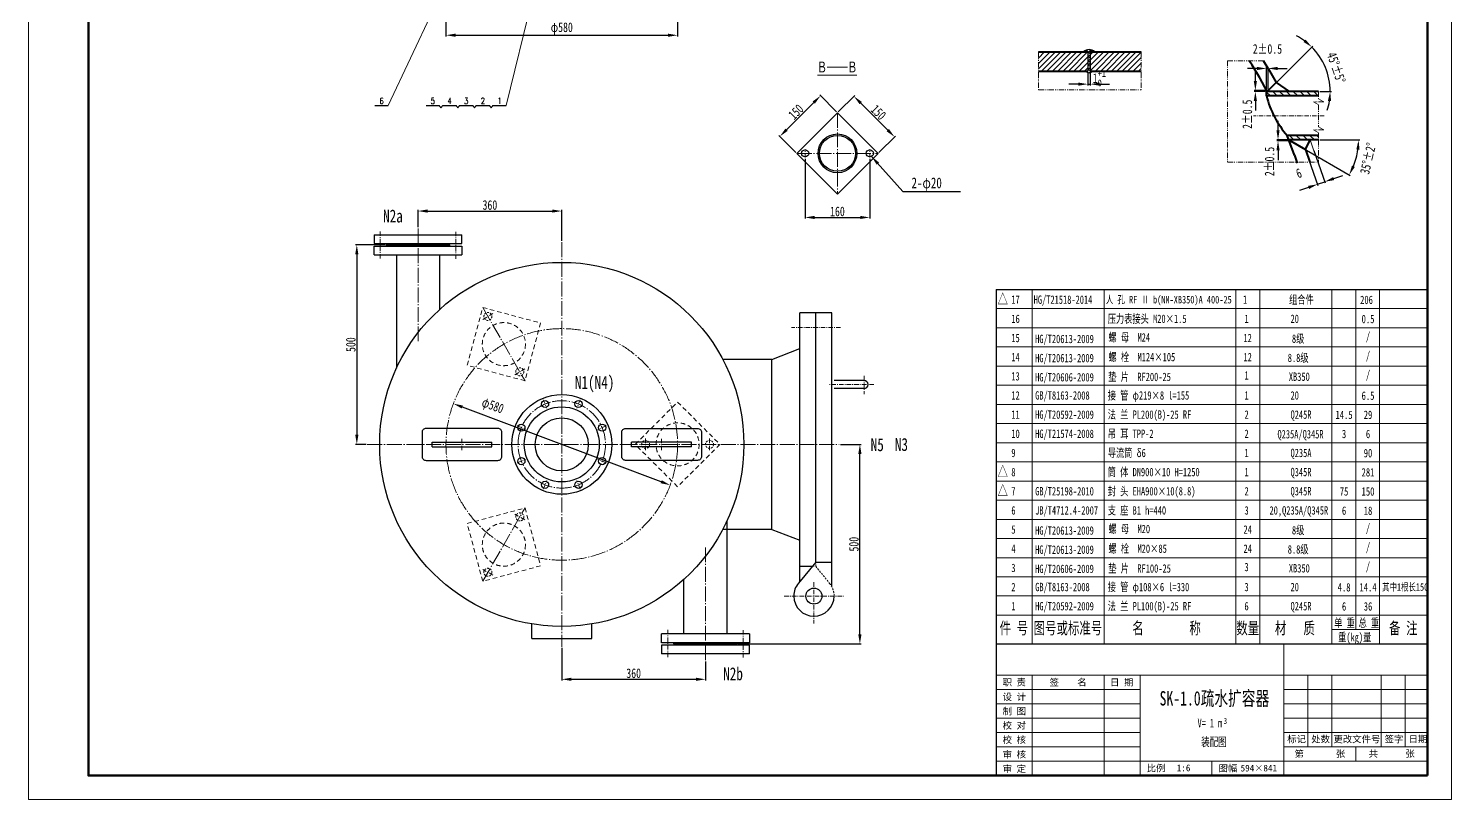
# Model space of a CAD drawing. Header units: millimetres. Extents: x -6371 to 29949, y -11614 to 1396.
# Drawn here: x 26374 to 29938, y -11614 to -9683 of the extents above; entities that cross this region are included whole.
import ezdxf
from ezdxf.enums import TextEntityAlignment as Align

# ---------------------------------------------------------------- set-up
doc = ezdxf.new("R2010")
doc.units = ezdxf.units.MM
doc.header["$LTSCALE"] = 15
doc.header["$PDMODE"] = 1
for name, pattern in [('JXX-S', [1.7, 0.9, -0.2, 0.1, -0.2, 0.1, -0.2]), ('XX-L', [1.25, 0.75, -0.5]), ('XX-S', [0.5, 0.3, -0.2]), ('ZXX-L', [3.28, 2.5, -0.3, 0.18, -0.3]), ('ZXX-S', [1.27, 0.75, -0.2, 0.12, -0.2])]:
    doc.linetypes.add(name, pattern=pattern)
doc.layers.get('Defpoints').update_dxf_attribs({"linetype": 'CONTINUOUS'})
for name, color, linetype, lineweight in [('A 粗实线', 1, 'CONTINUOUS', 25), ('B 细实线', 7, 'CONTINUOUS', 15), ('C 文 字', 2, 'CONTINUOUS', 20), ('D 短中心线', 3, 'ZXX-S', 18), ('E 长中心线', 3, 'ZXX-L', 15), ('F 短虚线', 6, 'XX-S', 20), ('G 长虚线', 6, 'XX-L', 15), ('H 短双点线', 3, 'JXX-S', 18), ('J 标注尺寸', 2, 'CONTINUOUS', 15)]:
    doc.layers.add(name, color=color, linetype=linetype, lineweight=lineweight)
doc.styles.add('HZTXT', font='SIMFANG.TTF', dxfattribs={"width": 0.75})
doc.styles.add('ROMANC', font='romanc', dxfattribs={"width": 0.7, "height": 6})
doc.styles.add('标题中文', font='SIMFANG.TTF', dxfattribs={"width": 0.7})
doc.dimstyles.new('通用标注4.0', dxfattribs={"dimtxt": 24, "dimasz": 24, "dimexe": 3, "dimexo": 3, "dimgap": 3, "dimtad": 1, "dimdec": 0, "dimzin": 0, "dimdsep": 46, "dimtxsty": 'HZTXT', "dimcen": 3, "dimadec": 0, "dimazin": 0, "dimtfac": 0.375, "dimtdec": 0, "dimtmove": 2, "dimatfit": 3, "dimfxl": 0, "dimtzin": 0, "dimarcsym": 0})

# ---------------------------------------------------------------- blocks, each defined once
blk = doc.blocks.new('*D76')
at = {"layer": 'Defpoints', "color": 0}
for p in [(28399.6, -9893.7), (28542.6, -9954.3), (28501.4, -9995.5)]:
    blk.add_point(p, dxfattribs=at)
at = {"layer": 'J 标注尺寸', "color": 0, "lineweight": -2}
for p, q in [((28401.7, -9891.6), (28442.9, -9850.4)), ((28457.8, -9869.5), (28525.7, -9937.3)), ((28503.5, -9993.4), (28544.8, -9952.2))]:
    blk.add_line(p, q, dxfattribs=at)
at = {"layer": 'J 标注尺寸', "color": 0}
for points in [[(28460.6, -9866.6), (28455, -9872.3), (28440.8, -9852.5)], [(28528.5, -9934.5), (28522.8, -9940.2), (28542.6, -9954.3)]]:
    blk.add_solid(points, dxfattribs=at)
at = {"layer": 'J 标注尺寸', "color": 0, "insert": (28502.3, -9892.8), "char_height": 24, "attachment_point": 5, "rotation": 315, "style": 'HZTXT'}
blk.add_mtext('150', dxfattribs=at)
blk = doc.blocks.new('*D77')
at = {"layer": 'Defpoints', "color": 0}
for p in [(28399.6, -9893.7), (28255.4, -9953.1), (28297.8, -9995.5)]:
    blk.add_point(p, dxfattribs=at)
at = {"layer": 'J 标注尺寸', "color": 0, "lineweight": -2}
for p, q in [((28340.2, -9868.3), (28272.3, -9936.2)), ((28397.5, -9891.6), (28355.1, -9849.2)), ((28295.6, -9993.4), (28253.2, -9951))]:
    blk.add_line(p, q, dxfattribs=at)
at = {"layer": 'J 标注尺寸', "color": 0}
for points in [[(28337.4, -9865.5), (28343, -9871.1), (28357.2, -9851.3)], [(28269.5, -9933.3), (28275.2, -9939), (28255.4, -9953.1)]]:
    blk.add_solid(points, dxfattribs=at)
at = {"layer": 'J 标注尺寸', "color": 0, "insert": (28295.7, -9891.6), "char_height": 24, "attachment_point": 5, "rotation": 45, "style": 'HZTXT'}
blk.add_mtext('150', dxfattribs=at)
blk = doc.blocks.new('*D80')
at = {"layer": 'Defpoints', "color": 0}
for p in [(27709.2, -11231.5), (28069.2, -11265.6), (28069.2, -11313.2)]:
    blk.add_point(p, dxfattribs=at)
at = {"layer": 'J 标注尺寸', "color": 0, "lineweight": -2}
for p, q in [((27709.2, -11234.5), (27709.2, -11316.2)), ((28069.2, -11268.6), (28069.2, -11316.2)), ((27733.2, -11313.2), (28045.2, -11313.2))]:
    blk.add_line(p, q, dxfattribs=at)
at = {"layer": 'J 标注尺寸', "color": 0}
for points in [[(27733.2, -11309.2), (27733.2, -11317.2), (27709.2, -11313.2)], [(28045.2, -11309.2), (28045.2, -11317.2), (28069.2, -11313.2)]]:
    blk.add_solid(points, dxfattribs=at)
at = {"layer": 'J 标注尺寸', "color": 0, "insert": (27889.2, -11298.2), "char_height": 24, "attachment_point": 5, "style": 'HZTXT'}
blk.add_mtext('360', dxfattribs=at)
blk = doc.blocks.new('*D81')
at = {"layer": 'Defpoints', "color": 0}
for p in [(27270.2, -10224.7), (27195.9, -10724.7), (27221.9, -10724.7)]:
    blk.add_point(p, dxfattribs=at)
at = {"layer": 'J 标注尺寸', "color": 0, "lineweight": -2}
for p, q in [((27267.2, -10224.7), (27192.9, -10224.7)), ((27195.9, -10248.7), (27195.9, -10700.7)), ((27218.9, -10724.7), (27192.9, -10724.7))]:
    blk.add_line(p, q, dxfattribs=at)
at = {"layer": 'J 标注尺寸', "color": 0}
for points in [[(27191.9, -10248.7), (27199.9, -10248.7), (27195.9, -10224.7)], [(27191.9, -10700.7), (27199.9, -10700.7), (27195.9, -10724.7)]]:
    blk.add_solid(points, dxfattribs=at)
at = {"layer": 'J 标注尺寸', "color": 0, "insert": (27180.9, -10474.7), "char_height": 24, "attachment_point": 5, "rotation": 90, "style": 'HZTXT'}
blk.add_mtext('500', dxfattribs=at)
blk = doc.blocks.new('*D82')
at = {"layer": 'Defpoints', "color": 0}
for p in [(27437.7, -10622.6), (27980.7, -10826.7)]:
    blk.add_point(p, dxfattribs=at)
at = {"layer": 'J 标注尺寸', "color": 0, "lineweight": -2}
blk.add_line((27958.2, -10818.3), (27460.2, -10631.1), dxfattribs=at)
at = {"layer": 'J 标注尺寸', "color": 0}
for points in [[(27461.6, -10627.3), (27458.8, -10634.8), (27437.7, -10622.6)], [(27959.6, -10814.5), (27956.8, -10822), (27980.7, -10826.7)]]:
    blk.add_solid(points, dxfattribs=at)
at = {"layer": 'J 标注尺寸', "color": 0, "insert": (27535.5, -10629.9), "char_height": 24, "attachment_point": 5, "rotation": 339.4, "style": 'HZTXT'}
blk.add_mtext('φ580', dxfattribs=at)
blk = doc.blocks.new('*D84')
at = {"layer": 'Defpoints', "color": 0}
for p in [(27709.2, -10140.1), (27349.2, -10183.7), (27709.2, -10217.9)]:
    blk.add_point(p, dxfattribs=at)
at = {"layer": 'J 标注尺寸', "color": 0, "lineweight": -2}
for p, q in [((27349.2, -10180.7), (27349.2, -10137.1)), ((27373.2, -10140.1), (27685.2, -10140.1)), ((27709.2, -10214.9), (27709.2, -10137.1))]:
    blk.add_line(p, q, dxfattribs=at)
at = {"layer": 'J 标注尺寸', "color": 0}
for points in [[(27373.2, -10136.1), (27373.2, -10144.1), (27349.2, -10140.1)], [(27685.2, -10136.1), (27685.2, -10144.1), (27709.2, -10140.1)]]:
    blk.add_solid(points, dxfattribs=at)
at = {"layer": 'J 标注尺寸', "color": 0, "insert": (27529.2, -10125.1), "char_height": 24, "attachment_point": 5, "style": 'HZTXT'}
blk.add_mtext('360', dxfattribs=at)
blk = doc.blocks.new('*D85')
at = {"layer": 'Defpoints', "color": 0}
for p in [(28318.6, -10005.9), (28480.6, -10005.9), (28480.6, -10156.1)]:
    blk.add_point(p, dxfattribs=at)
at = {"layer": 'J 标注尺寸', "color": 0, "lineweight": -2}
for p, q in [((28318.6, -10008.9), (28318.6, -10159.1)), ((28480.6, -10008.9), (28480.6, -10159.1)), ((28342.6, -10156.1), (28456.6, -10156.1))]:
    blk.add_line(p, q, dxfattribs=at)
at = {"layer": 'J 标注尺寸', "color": 0}
for points in [[(28342.6, -10152.1), (28342.6, -10160.1), (28318.6, -10156.1)], [(28456.6, -10152.1), (28456.6, -10160.1), (28480.6, -10156.1)]]:
    blk.add_solid(points, dxfattribs=at)
at = {"layer": 'J 标注尺寸', "color": 0, "insert": (28399.6, -10141.1), "char_height": 24, "attachment_point": 5, "style": 'HZTXT'}
blk.add_mtext('160', dxfattribs=at)
blk = doc.blocks.new('*D69')
at = {"layer": 'Defpoints', "color": 0}
for p in [(29027, -9789.4), (29032.7, -9789.4), (29032.7, -9822.1)]:
    blk.add_point(p, dxfattribs=at)
at = {"layer": 'J 标注尺寸', "color": 0, "lineweight": -2}
for p, q in [((29027, -9792.4), (29027, -9825.1)), ((29032.7, -9792.4), (29032.7, -9825.1)), ((29003, -9822.1), (28979, -9822.1)), ((29027, -9822.1), (29032.7, -9822.1)), ((29056.7, -9822.1), (29080.7, -9822.1))]:
    blk.add_line(p, q, dxfattribs=at)
at = {"layer": 'J 标注尺寸', "color": 0}
for points in [[(29003, -9818.1), (29003, -9826.1), (29027, -9822.1)], [(29056.7, -9818.1), (29056.7, -9826.1), (29032.7, -9822.1)]]:
    blk.add_solid(points, dxfattribs=at)
at = {"layer": 'J 标注尺寸', "color": 0, "insert": (29055.5, -9807.2), "char_height": 24, "attachment_point": 5, "style": 'HZTXT'}
blk.add_mtext('\\A1;1{\\H0.7x;\\S+1^ 0;}', dxfattribs=at)
blk = doc.blocks.new('*D70')
at = {"layer": 'Defpoints', "color": 0}
for p in [(29478.1, -9782.8), (29474.2, -9840.4), (29478.1, -9838.1)]:
    blk.add_point(p, dxfattribs=at)
at = {"layer": 'J 标注尺寸', "color": 0, "lineweight": -2}
for p, q in [((29450.2, -9782.8), (29426.2, -9782.8)), ((29474.2, -9837.4), (29474.2, -9779.8)), ((29474.2, -9782.8), (29478.1, -9782.8)), ((29478.1, -9835.1), (29478.1, -9779.8)), ((29502.1, -9782.8), (29526.1, -9782.8))]:
    blk.add_line(p, q, dxfattribs=at)
at = {"layer": 'J 标注尺寸', "color": 0}
for points in [[(29450.2, -9778.8), (29450.2, -9786.8), (29474.2, -9782.8)], [(29502.1, -9778.8), (29502.1, -9786.8), (29478.1, -9782.8)]]:
    blk.add_solid(points, dxfattribs=at)
at = {"layer": 'J 标注尺寸', "color": 0, "insert": (29476.5, -9734.2), "char_height": 24, "attachment_point": 5, "style": 'HZTXT'}
blk.add_mtext('2%%P0.5', dxfattribs=at)
blk = doc.blocks.new('*D71')
at = {"layer": 'Defpoints', "color": 0}
for p in [(29612.7, -9761.7), (29498.4, -9818.3), (29455.8, -9840.4), (29476.3, -9840.4), (29604.5, -9840.4)]:
    blk.add_point(p, dxfattribs=at)
at = {"layer": 'J 标注尺寸', "color": 0, "lineweight": -2}
for p, q in [((29500.5, -9816.2), (29589.8, -9727)), ((29607.5, -9840.4), (29636.7, -9840.4))]:
    blk.add_line(p, q, dxfattribs=at)
for start, end in [(53.7429, 62.4858), (0, 45), (342.5142, 351.2571)]:
    blk.add_arc((29476.3, -9840.4), 157.4, start, end, dxfattribs=at)
at = {"layer": 'J 标注尺寸', "color": 0}
for points in [[(29572, -9710.4), (29566.8, -9716.5), (29587.6, -9729.1)], [(29627.9, -9864.1), (29635.9, -9864.7), (29633.7, -9840.4)]]:
    blk.add_solid(points, dxfattribs=at)
at = {"layer": 'J 标注尺寸', "color": 0, "insert": (29648.9, -9781), "char_height": 24, "attachment_point": 5, "rotation": 289.005, "style": 'HZTXT'}
blk.add_mtext('45%%d%%p5%%d', dxfattribs=at)
blk = doc.blocks.new('*D72')
at = {"layer": 'Defpoints', "color": 0}
for p in [(29573.7, -9992.2), (29591.5, -9985.9), (29619.9, -10066.7)]:
    blk.add_point(p, dxfattribs=at)
at = {"layer": 'J 标注尺寸', "color": 0, "lineweight": -2}
for p, q in [((29574.7, -9995), (29603.1, -10075.8)), ((29592.5, -9988.7), (29620.9, -10069.5)), ((29579.5, -10080.9), (29556.8, -10088.9)), ((29602.1, -10072.9), (29619.9, -10066.7)), ((29642.5, -10058.7), (29665.2, -10050.8))]:
    blk.add_line(p, q, dxfattribs=at)
at = {"layer": 'J 标注尺寸', "color": 0}
for points in [[(29578.1, -10077.1), (29580.8, -10084.7), (29602.1, -10072.9)], [(29641.2, -10054.9), (29643.8, -10062.5), (29619.9, -10066.7)]]:
    blk.add_solid(points, dxfattribs=at)
at = {"layer": 'J 标注尺寸', "color": 0, "insert": (29555.1, -10045.2), "char_height": 24, "attachment_point": 5, "rotation": 19.3693, "style": 'HZTXT'}
blk.add_mtext('6', dxfattribs=at)
blk = doc.blocks.new('*D73')
at = {"layer": 'Defpoints', "color": 0}
for p in [(29503, -9964.3), (29531, -9964.3), (29531.4, -9962)]:
    blk.add_point(p, dxfattribs=at)
at = {"layer": 'J 标注尺寸', "color": 0, "lineweight": -2}
for p, q in [((29503, -9938), (29503, -9914)), ((29528.4, -9962), (29500, -9962)), ((29528, -9964.3), (29500, -9964.3)), ((29503, -9962), (29503, -9964.3)), ((29503, -9988.3), (29503, -10012.3))]:
    blk.add_line(p, q, dxfattribs=at)
at = {"layer": 'J 标注尺寸', "color": 0}
for points in [[(29499, -9938), (29507, -9938), (29503, -9962)], [(29499, -9988.3), (29507, -9988.3), (29503, -9964.3)]]:
    blk.add_solid(points, dxfattribs=at)
at = {"layer": 'J 标注尺寸', "color": 0, "insert": (29481.8, -10015.9), "char_height": 24, "attachment_point": 5, "rotation": 90, "style": 'HZTXT'}
blk.add_mtext('2%%P0.5', dxfattribs=at)
blk = doc.blocks.new('*D74')
at = {"layer": 'Defpoints', "color": 0}
for p in [(29530.1, -9962), (29534.1, -9964.3), (29604.5, -9962), (29571.5, -9985.9), (29694.2, -10021.7)]:
    blk.add_point(p, dxfattribs=at)
at = {"layer": 'J 标注尺寸', "color": 0, "lineweight": -2}
for p, q in [((29607.5, -9962), (29707.7, -9962)), ((29574.1, -9987.4), (29683.9, -10050.8))]:
    blk.add_line(p, q, dxfattribs=at)
blk.add_arc((29530.1, -9962), 174.6, 337.8822, 352.1178, dxfattribs=at)
at = {"layer": 'J 标注尺寸', "color": 0}
for points in [[(29699.1, -9985.6), (29707.1, -9986.2), (29704.7, -9962)], [(29695.5, -10029.5), (29688.3, -10026), (29681.3, -10049.3)]]:
    blk.add_solid(points, dxfattribs=at)
at = {"layer": 'J 标注尺寸', "color": 0, "insert": (29728.4, -10008.4), "char_height": 24, "attachment_point": 5, "rotation": 76.8263, "style": 'HZTXT'}
blk.add_mtext('35%%D%%P2%%D', dxfattribs=at)
blk = doc.blocks.new('*D65')
at = {"layer": 'Defpoints', "color": 0}
for p in [(29446.2, -9840.4), (29474.2, -9840.4), (29474.6, -9838.1)]:
    blk.add_point(p, dxfattribs=at)
at = {"layer": 'J 标注尺寸', "color": 0, "lineweight": -2}
for p, q in [((29446.2, -9814.1), (29446.2, -9790.1)), ((29471.6, -9838.1), (29443.2, -9838.1)), ((29471.2, -9840.4), (29443.2, -9840.4)), ((29446.2, -9838.1), (29446.2, -9840.4)), ((29446.2, -9864.4), (29446.2, -9888.4))]:
    blk.add_line(p, q, dxfattribs=at)
at = {"layer": 'J 标注尺寸', "color": 0}
for points in [[(29442.2, -9814.1), (29450.2, -9814.1), (29446.2, -9838.1)], [(29442.2, -9864.4), (29450.2, -9864.4), (29446.2, -9840.4)]]:
    blk.add_solid(points, dxfattribs=at)
at = {"layer": 'J 标注尺寸', "color": 0, "insert": (29426.2, -9897.5), "char_height": 24, "attachment_point": 5, "rotation": 90, "style": 'HZTXT'}
blk.add_mtext('2%%P0.5', dxfattribs=at)
blk = doc.blocks.new('*D179')
at = {"layer": 'Defpoints', "color": 0}
for p in [(28403.9, -10724.7), (28455.8, -10724.7), (28148.2, -11224.7)]:
    blk.add_point(p, dxfattribs=at)
at = {"layer": 'J 标注尺寸', "color": 0, "lineweight": -2}
for p, q in [((28406.9, -10724.7), (28458.8, -10724.7)), ((28455.8, -11200.7), (28455.8, -10748.7)), ((28151.2, -11224.7), (28458.8, -11224.7))]:
    blk.add_line(p, q, dxfattribs=at)
at = {"layer": 'J 标注尺寸', "color": 0}
for points in [[(28451.8, -10748.7), (28459.8, -10748.7), (28455.8, -10724.7)], [(28451.8, -11200.7), (28459.8, -11200.7), (28455.8, -11224.7)]]:
    blk.add_solid(points, dxfattribs=at)
at = {"layer": 'J 标注尺寸', "color": 0, "insert": (28440.8, -10974.7), "char_height": 24, "attachment_point": 5, "rotation": 90, "style": 'HZTXT'}
blk.add_mtext('500', dxfattribs=at)
blk = doc.blocks.new('*D180')
at = {"layer": 'Defpoints', "color": 0}
for p in [(27419.2, -9659), (27999.2, -9659), (27999.2, -9699.6)]:
    blk.add_point(p, dxfattribs=at)
at = {"layer": 'J 标注尺寸', "color": 0, "lineweight": -2}
for p, q in [((27419.2, -9662), (27419.2, -9702.6)), ((27999.2, -9662), (27999.2, -9702.6)), ((27443.2, -9699.6), (27975.2, -9699.6))]:
    blk.add_line(p, q, dxfattribs=at)
at = {"layer": 'J 标注尺寸', "color": 0}
for points in [[(27443.2, -9695.6), (27443.2, -9703.6), (27419.2, -9699.6)], [(27975.2, -9695.6), (27975.2, -9703.6), (27999.2, -9699.6)]]:
    blk.add_solid(points, dxfattribs=at)
at = {"layer": 'J 标注尺寸', "color": 0, "insert": (27709.2, -9682.8), "char_height": 24, "attachment_point": 5, "style": 'HZTXT'}
blk.add_mtext('φ580', dxfattribs=at)

msp = doc.modelspace()

# ---------------------------------------------------------------- hatches: boundary and pattern name
at = {"layer": 'B 细实线'}
h = msp.add_hatch(dxfattribs=at)
h.set_pattern_fill('ANSI31', color=256, scale=3, style=0)
h.set_pattern_definition([(45, (22977.617, -9068.291), (-6.735192, 6.735192), [])])
h.paths.add_polyline_path([(29027, -9789.4), (29027, -9741.4), (28902.8, -9741.4), (28902.8, -9789.4)])
h.paths.add_polyline_path([(29032.7, -9741.4), (29032.7, -9789.4), (29160.1, -9789.4), (29160.1, -9741.4)])
h = msp.add_hatch(dxfattribs=at)
h.set_pattern_fill('ANSI37', color=256, scale=2.4, style=0)
h.set_pattern_definition([(45, (22977.617, -9068.291), (-5.388154, 5.388154), []), (135, (22977.617, -9068.291), (-5.388154, -5.388154), [])])
h.paths.add_polyline_path([(29032.7, -9741.4), (29043.8, -9741.4, 0.413964), (29015.9, -9741.4), (29027, -9741.4), (29027, -9789.4), (29020, -9789.4, 0.40329), (29039.7, -9789.4), (29032.7, -9789.4)])

# ---------------------------------------------------------------- linework, layer by layer
at = {"layer": 'A 粗实线', "lineweight": 40}
for p, q in [((28902.8, -9741.4), (29027, -9741.4)), ((29032.7, -9741.4), (29160.1, -9741.4)), ((29438.4, -9774.6), (29431.1, -9763.6)), ((29478.6, -9783.2), (29466.6, -9763.6)), ((28902.8, -9789.4), (29027, -9789.4)), ((29032.7, -9789.4), (29160.1, -9789.4)), ((29457.5, -9806.6), (29438.4, -9774.6)), ((29478.6, -9783.2), (29498.1, -9818.2)), ((29475.9, -9840.4), (29457.5, -9806.6)), ((29478.1, -9838.1), (29498.1, -9818.2)), ((29498.1, -9818.2), (29531.1, -9840.4)), ((29604.5, -9840.4), (29474.2, -9840.4)), ((29474.2, -9851.6), (29474.2, -9840.4)), ((29604.5, -9851.6), (29474.2, -9851.6)), ((29604.5, -9950.8), (29526, -9950.8)), ((29544, -9999.7), (29526, -9950.8)), ((29604.5, -9962), (29530.1, -9962)), ((29534.1, -9964.3), (29531, -9964.3)), ((29534.1, -9964.3), (29571.5, -9985.9)), ((29571.5, -9985.9), (29583.3, -9962)), ((29544, -9999.7), (29550.9, -10020.2)), ((29571.5, -9985.9), (29582.6, -10018))]:
    msp.add_line(p, q, dxfattribs=at)
at = {"layer": 'A 粗实线'}
for p, q in [((29027, -9741.4), (29027, -9789.4)), ((29032.7, -9741.4), (29032.7, -9789.4)), ((29478.1, -9838.1), (29474.6, -9838.1)), ((27241.2, -9875.8), (27274.5, -9875.8)), ((27369.2, -9875.8), (27402.5, -9875.8)), ((27411, -9875.8), (27444.3, -9875.8)), ((27452.7, -9875.8), (27486.1, -9875.8)), ((27494.5, -9875.8), (27527.9, -9875.8)), ((27536.3, -9875.8), (27569.7, -9875.8)), ((27239.2, -10199.7), (27459.2, -10199.7)), ((27239.2, -10199.7), (27239.2, -10221.7)), ((27239.2, -10221.7), (27459.2, -10221.7)), ((27239.2, -10249.7), (27239.2, -10227.7)), ((27239.2, -10227.7), (27459.2, -10227.7)), ((27270.2, -10221.7), (27270.2, -10224.7)), ((27270.2, -10227.7), (27270.2, -10224.7)), ((27270.2, -10224.7), (27428.2, -10224.7)), ((27270.2, -10224.7), (27428.2, -10224.7)), ((27428.2, -10224.7), (27428.2, -10221.7)), ((27428.2, -10224.7), (27428.2, -10227.7)), ((27459.2, -10221.7), (27459.2, -10199.7)), ((27459.2, -10227.7), (27459.2, -10249.7)), ((27239.2, -10249.7), (27459.2, -10249.7)), ((27295.2, -10249.7), (27295.2, -10533.5)), ((27403.2, -10249.7), (27403.2, -10386.6)), ((28797.5, -10336.5), (28797.5, -11224.5)), ((28797.5, -10336.5), (29877.5, -10336.5)), ((28305.2, -11068.4), (28305.2, -10394.7)), ((28385.2, -10394.7), (28305.2, -10394.7)), ((28345.2, -11020.1), (28345.2, -10394.7)), ((28385.2, -11080.8), (28385.2, -10394.7)), ((28235.2, -10511.7), (28112.4, -10511.7)), ((28235.2, -10511.7), (28305.2, -10484.7)), ((28235.2, -10937.7), (28235.2, -10511.7)), ((28466.2, -10564.7), (28391.2, -10564.7)), ((28466.2, -10584.7), (28391.2, -10584.7)), ((27384.2, -10718.7), (27534.2, -10718.7)), ((27384.2, -10730.7), (27384.2, -10718.7)), ((27534.2, -10730.7), (27534.2, -10718.7)), ((28034.2, -10718.7), (27884.2, -10718.7)), ((27884.2, -10730.7), (27884.2, -10718.7)), ((28034.2, -10730.7), (28034.2, -10718.7)), ((27384.2, -10730.7), (27534.2, -10730.7)), ((28034.2, -10730.7), (27884.2, -10730.7)), ((28235.2, -10937.7), (28112.4, -10937.7)), ((28123.2, -11199.7), (28123.2, -10915.8)), ((28235.2, -10937.7), (28305.2, -10964.7)), ((28345.2, -11020.1), (28301.8, -11072.4)), ((28305.2, -11030.1), (28337, -11030.1)), ((28345.2, -11020.1), (28385.2, -11020.1)), ((28015.2, -11199.7), (28015.2, -11062.8)), ((27634.2, -11210.7), (27634.2, -11174.5)), ((27784.2, -11210.7), (27784.2, -11174.5)), ((27634.2, -11210.7), (27784.2, -11210.7)), ((28179.2, -11199.7), (27959.2, -11199.7)), ((27959.2, -11221.7), (27959.2, -11199.7)), ((28179.2, -11221.7), (27959.2, -11221.7)), ((27990.2, -11224.7), (27990.2, -11221.7)), ((28148.2, -11224.7), (27990.2, -11224.7)), ((28148.2, -11224.7), (27990.2, -11224.7)), ((27990.2, -11224.7), (27990.2, -11227.7)), ((28148.2, -11221.7), (28148.2, -11224.7)), ((28148.2, -11227.7), (28148.2, -11224.7)), ((28179.2, -11199.7), (28179.2, -11221.7)), ((28797.5, -11224.5), (29877.5, -11224.5)), ((28179.2, -11227.7), (27959.2, -11227.7)), ((27959.2, -11227.7), (27959.2, -11249.7)), ((28179.2, -11249.7), (27959.2, -11249.7)), ((28179.2, -11249.7), (28179.2, -11227.7))]:
    msp.add_line(p, q, dxfattribs=at)
at = {"layer": 'A 粗实线', "color": 0, "lineweight": 18}
for p, q in [((29483.8, -9851.6), (29474.2, -9842)), ((29500.9, -9851.6), (29489.7, -9840.4)), ((29518, -9851.6), (29506.8, -9840.4)), ((29535.1, -9851.6), (29523.9, -9840.4)), ((29552.2, -9851.6), (29541, -9840.4)), ((29569.3, -9851.6), (29558.1, -9840.4)), ((29586.4, -9851.6), (29575.2, -9840.4)), ((29603.5, -9851.6), (29592.3, -9840.4)), ((29542.9, -9962), (29531.7, -9950.8)), ((29560, -9962), (29548.8, -9950.8)), ((29577.1, -9962), (29565.9, -9950.8)), ((29594.2, -9962), (29583, -9950.8)), ((29604.5, -9955.2), (29600.1, -9950.8))]:
    msp.add_line(p, q, dxfattribs=at)
at = {"layer": 'A 粗实线', "color": 1}
msp.add_line((28797.5, -11224.5), (28797.5, -11554.5), dxfattribs=at)
at = {"layer": 'A 粗实线', "color": 5, "lineweight": 60}
msp.add_lwpolyline([(29877.5, -11554.5), (29877.5, -6628.5), (26523.5, -6628.5), (26523.5, -11554.5)], close=True, dxfattribs=at)
at = {"layer": 'A 粗实线'}
msp.add_lwpolyline([(28399.6, -10097.4), (28501.4, -9995.5), (28399.6, -9893.7), (28297.8, -9995.5)], close=True, dxfattribs=at)
for points in [[(27369.2, -10764.7), (27549.2, -10764.7, 0.414214), (27559.2, -10754.7), (27559.2, -10694.7, 0.414214), (27549.2, -10684.7), (27369.2, -10684.7, 0.414214), (27359.2, -10694.7), (27359.2, -10754.7, 0.414214)], [(28049.2, -10764.7), (27869.2, -10764.7, -0.414214), (27859.2, -10754.7), (27859.2, -10694.7, -0.414214), (27869.2, -10684.7), (28049.2, -10684.7, -0.414214), (28059.2, -10694.7), (28059.2, -10754.7, -0.414214)]]:
    msp.add_lwpolyline(points, format="xyb", close=True, dxfattribs=at)
for centre, radius in [((28399.6, -9995.5), 48.6), ((28399.6, -9995.5), 45), ((28318.6, -9995.5), 9), ((28480.6, -9995.5), 9), ((27709.2, -10724.7), 456), ((27709.2, -10724.7), 125), ((27667.3, -10623.5), 9), ((27751.1, -10623.5), 9), ((27709.2, -10724.7), 94), ((27608, -10682.8), 9), ((27709.2, -10724.7), 66.5), ((27810.4, -10682.8), 9), ((27608, -10766.6), 9), ((27810.4, -10766.6), 9), ((27667.3, -10825.8), 9), ((27751.1, -10825.8), 9), ((28340.7, -11104.7), 20)]:
    msp.add_circle(centre, radius, dxfattribs=at)
for centre, radius, start, end in [((29029.9, -9755.3), 19.7, 45.0244, 134.9756), ((29029.9, -9779.2), 14.2, 226.0725, 313.9275), ((28466.2, -10574.7), 10, 270, 90), ((28340.7, -11104.7), 50.5, 140.3381, 180), ((28340.7, -11104.7), 50.5, 180, 0)]:
    msp.add_arc(centre, radius, start, end, dxfattribs=at)
at = {"layer": 'A 粗实线', "lineweight": 40}
msp.add_arc((29708, -9792.6), 241.1, 194.1723, 221.0011, dxfattribs=at)
at = {"layer": 'B 细实线'}
for p, q in [((27684.8, -9406.1), (27569.7, -9875.8)), ((27386.1, -9638.8), (27274.5, -9875.8)), ((28349.7, -9799.7), (28448, -9799.7)), ((28374.2, -9779.8), (28424.8, -9779.8)), ((27402.5, -9875.8), (27406.7, -9881.7)), ((27411, -9875.8), (27406.7, -9881.7)), ((27444.3, -9875.8), (27448.5, -9881.7)), ((27452.7, -9875.8), (27448.5, -9881.7)), ((27486.1, -9875.8), (27490.3, -9881.7)), ((27494.5, -9875.8), (27490.3, -9881.7)), ((27527.9, -9875.8), (27532.1, -9881.7)), ((27536.3, -9875.8), (27532.1, -9881.7)), ((28887.5, -11224.5), (28887.5, -10336.5)), ((29067.5, -11224.5), (29067.5, -10336.5)), ((29397.5, -11224.5), (29397.5, -10336.5)), ((29457.5, -11224.5), (29457.5, -10336.5)), ((29637.5, -11224.5), (29637.5, -10336.5)), ((29697.5, -11188.5), (29697.5, -10336.5)), ((29757.5, -11224.5), (29757.5, -10336.5)), ((28797.5, -10384.5), (29877.5, -10384.5)), ((28797.5, -10432.5), (29877.5, -10432.5)), ((28797.5, -10480.5), (29877.5, -10480.5)), ((28797.5, -10528.5), (29877.5, -10528.5)), ((28797.5, -10576.5), (29877.5, -10576.5)), ((28797.5, -10624.5), (29877.5, -10624.5)), ((28797.5, -10672.5), (29877.5, -10672.5)), ((28797.5, -10720.5), (29877.5, -10720.5)), ((28797.5, -10768.5), (29877.5, -10768.5)), ((28797.5, -10816.5), (29877.5, -10816.5)), ((28797.5, -10864.5), (29877.5, -10864.5)), ((28797.5, -10912.5), (29877.5, -10912.5)), ((28797.5, -10960.5), (29877.5, -10960.5)), ((28797.5, -11008.5), (29877.5, -11008.5)), ((28797.5, -11056.5), (29877.5, -11056.5)), ((28797.5, -11104.5), (29877.5, -11104.5)), ((28797.5, -11152.5), (29877.5, -11152.5)), ((29637.5, -11188.5), (29757.5, -11188.5)), ((29517.5, -11224.5), (29517.5, -11554.5)), ((28797.5, -11302.5), (29877.5, -11302.5)), ((28887.5, -11302.5), (28887.5, -11554.5)), ((29067.5, -11302.5), (29067.5, -11554.5)), ((29157.5, -11302.5), (29157.5, -11554.5)), ((29577.5, -11302.5), (29577.5, -11482.5)), ((29637.5, -11302.5), (29637.5, -11482.5)), ((29761.4, -11302.5), (29761.4, -11482.5)), ((29821.4, -11302.5), (29821.4, -11482.5)), ((28797.5, -11338.5), (29157.5, -11338.5)), ((29517.5, -11338.5), (29877.5, -11338.5)), ((28797.5, -11374.5), (29157.5, -11374.5)), ((29517.5, -11374.5), (29877.5, -11374.5)), ((28797.5, -11410.5), (29157.5, -11410.5)), ((29517.5, -11410.5), (29877.5, -11410.5)), ((28797.5, -11446.5), (29157.5, -11446.5)), ((29517.5, -11446.5), (29877.5, -11446.5)), ((28797.5, -11482.5), (29157.5, -11482.5)), ((29517.5, -11482.5), (29877.5, -11482.5)), ((29697.5, -11518.5), (29697.5, -11482.5)), ((28797.5, -11518.5), (29877.5, -11518.5)), ((29337.5, -11518.5), (29337.5, -11554.5))]:
    msp.add_line(p, q, dxfattribs=at)
msp.add_lwpolyline([(29937.5, -11614.5), (29937.5, -6568.5), (26373.5, -6568.5), (26373.5, -11614.5)], close=True, dxfattribs=at)
at = {"layer": 'D 短中心线', "color": 3, "lineweight": 18}
msp.add_line((29618.6, -9901.2), (29441.5, -9901.2), dxfattribs=at)
at = {"layer": 'D 短中心线'}
for p, q in [((28318.6, -10005.9), (28318.6, -9985.1)), ((28480.6, -10005.9), (28480.6, -9985.1)), ((27254.7, -10190.9), (27254.7, -10260.7)), ((27443.7, -10191.8), (27443.7, -10260.7)), ((27511.7, -10411.5), (27536.7, -10397)), ((28407.3, -10432.2), (28284.8, -10432.2)), ((27591.7, -10550), (27616.7, -10535.6)), ((28491, -10574.7), (28378.4, -10574.7)), ((28466.2, -10553.3), (28466.2, -10598.9)), ((28488.2, -10574.7), (28488.2, -10574.7)), ((27662.9, -10612.9), (27671.7, -10634.2)), ((27755.5, -10612.9), (27746.7, -10634.2)), ((27597.4, -10678.4), (27618.7, -10687.2)), ((27821, -10678.4), (27799.7, -10687.2)), ((27459.2, -10710.4), (27459.2, -10738.9)), ((27919.2, -10710.2), (27919.2, -10739.1)), ((27959.2, -10710.4), (27959.2, -10738.9)), ((28079.2, -10710.2), (28079.2, -10739.1)), ((27597.4, -10771), (27618.7, -10762.2)), ((27821, -10771), (27799.7, -10762.2)), ((27662.9, -10836.5), (27671.7, -10815.2)), ((27755.5, -10836.5), (27746.7, -10815.2)), ((27616.7, -10913.8), (27591.7, -10899.3)), ((27536.7, -11052.3), (27511.7, -11037.9)), ((28340.7, -11070), (28340.7, -11173.4)), ((28266.5, -11104.7), (28414.9, -11104.7)), ((27974.7, -11257.6), (27974.7, -11188.7)), ((28163.7, -11258.5), (28163.7, -11188.7))]:
    msp.add_line(p, q, dxfattribs=at)
at = {"layer": 'E 长中心线'}
for p, q in [((28399.6, -9893.7), (28399.6, -10097.4)), ((28297.8, -9995.5), (28501.4, -9995.5)), ((27349.2, -10183.7), (27349.2, -10466.4)), ((27709.2, -10217.9), (27709.2, -11231.5)), ((27511.2, -10381.7), (27617.2, -10565.4)), ((27221.9, -10724.7), (28403.9, -10724.7)), ((27511.2, -11067.7), (27617.2, -10884)), ((28069.2, -11265.6), (28069.2, -10982.9))]:
    msp.add_line(p, q, dxfattribs=at)
for radius in [290, 109.5]:
    msp.add_circle((27709.2, -10724.7), radius, dxfattribs=at)
at = {"layer": 'F 短虚线'}
for p, q in [((28337, -11030.1), (28345.2, -11030.1)), ((28345.2, -11030.1), (28345.2, -11020.1)), ((28345.2, -11030.1), (28379.9, -11072.8))]:
    msp.add_line(p, q, dxfattribs=at)
for centre in [(27524.2, -10404.2), (27604.2, -10542.8), (27919.2, -10724.7), (28079.2, -10724.7), (27604.2, -10906.5), (27524.2, -11045.1)]:
    msp.add_circle(centre, 10, dxfattribs=at)
msp.add_arc((28340.7, -11104.7), 50.5, 0, 39.064, dxfattribs=at)
at = {"layer": 'G 长虚线'}
for points in [[(27656.1, -10420.5), (27617.2, -10565.4), (27472.4, -10526.6), (27511.2, -10381.7)], [(27999.2, -10830.7), (27893.1, -10724.7), (27999.2, -10618.6), (28105.3, -10724.7)], [(27472.4, -10922.8), (27617.2, -10884), (27656.1, -11028.9), (27511.2, -11067.7)]]:
    msp.add_lwpolyline(points, close=True, dxfattribs=at)
for centre in [(27564.2, -10473.5), (27999.2, -10724.7), (27564.2, -10975.8)]:
    msp.add_circle(centre, 54, dxfattribs=at)
at = {"layer": 'H 短双点线'}
for p, q in [((28902.8, -9741.4), (28902.8, -9836)), ((29160.1, -9741.4), (29160.1, -9836)), ((28902.8, -9836), (29160.1, -9836))]:
    msp.add_line(p, q, dxfattribs=at)
at = {"layer": 'H 短双点线', "lineweight": 18}
for p, q in [((29376.8, -9763.6), (29376.8, -10018)), ((29466.6, -9763.6), (29376.8, -9763.6)), ((29376.8, -10018), (29603.7, -10018))]:
    msp.add_line(p, q, dxfattribs=at)
msp.add_lwpolyline([(29604.5, -9840.4), (29604.5, -9858.7), (29617.6, -9866.2), (29591.5, -9866.2), (29604.5, -9873.6), (29604.5, -9928.8), (29617.6, -9936.3), (29591.5, -9936.3), (29604.5, -9943.7), (29604.5, -9962), (29604.5, -10018)], dxfattribs=at)
at = {"layer": 'J 标注尺寸'}
msp.add_line((29583.3, -9962), (29592.7, -9989.5), dxfattribs=at)

# ---------------------------------------------------------------- texts
at = {"layer": 'C 文 字'}
for s, height, style, width, p in [('6', 15.6, 'ROMANC', 0.8, (27258.2, -9864)), ('5', 15.6, 'ROMANC', 0.8, (27386.2, -9864)), ('4', 15.6, 'ROMANC', 0.8, (27428, -9864)), ('3', 15.6, 'ROMANC', 0.8, (27469.8, -9864)), ('2', 15.6, 'ROMANC', 0.8, (27511.6, -9864)), ('1', 15.6, 'ROMANC', 0.8, (27553.4, -9864)), ('206', 21, 'HZTXT', 0.75, (29724.6, -10362.7)), ('0.5', 21, 'HZTXT', 0.75, (29728.4, -10410.7)), ('/', 21, 'HZTXT', 0.75, (29728.4, -10455.4)), ('/', 21, 'HZTXT', 0.75, (29728.4, -10503.4)), ('/', 21, 'HZTXT', 0.75, (29728.4, -10551.4)), ('6.5', 21, 'HZTXT', 0.75, (29728.4, -10602.7)), ('14.5', 21, 'HZTXT', 0.75, (29668.4, -10650.7)), ('29', 21, 'HZTXT', 0.75, (29728.4, -10650.7)), ('3', 21, 'HZTXT', 0.75, (29668.4, -10698.7)), ('6', 21, 'HZTXT', 0.75, (29728.4, -10698.7)), ('90', 21, 'HZTXT', 0.75, (29728.4, -10746.7)), ('281', 21, 'HZTXT', 0.75, (29728.4, -10794.7)), ('75', 21, 'HZTXT', 0.75, (29668.4, -10842.7)), ('150', 21, 'HZTXT', 0.75, (29728.4, -10842.7)), ('6', 21, 'HZTXT', 0.75, (29668.4, -10890.7)), ('18', 21, 'HZTXT', 0.75, (29728.4, -10890.7)), ('/', 21, 'HZTXT', 0.75, (29728.4, -10935.4)), ('/', 21, 'HZTXT', 0.75, (29728.4, -10983.4)), ('/', 21, 'HZTXT', 0.75, (29728.4, -11031.4)), ('4.8', 21, 'HZTXT', 0.75, (29668.4, -11082.7)), ('14.4', 21, 'HZTXT', 0.75, (29728.4, -11082.7)), ('6', 21, 'HZTXT', 0.75, (29668.4, -11130.7)), ('36', 21, 'HZTXT', 0.75, (29728.4, -11130.7))]:
    msp.add_text(s, height=height, dxfattribs=dict(at, style=style, width=width)).set_placement(p, align=Align.MIDDLE)
at = {"layer": 'C 文 字', "style": '标题中文', "oblique": 0.5}
msp.add_text('职 责', height=16.8, rotation=0.0959, dxfattribs=at).set_placement((28842.5, -11320.8), align=Align.MIDDLE_CENTER)
for s, p in [('签    名', (28977.2, -11320.2)), ('日 期', (29111.5, -11320.5)), ('设 计', (28842.5, -11356.8)), ('制 图', (28842.5, -11392.8)), ('校 对', (28842.5, -11428.2)), ('校 核', (28842.5, -11464.2)), ('标记', (29549.5, -11462.6)), ('处数', (29609.5, -11462.6)), ('更改文件号', (29700.5, -11462.6)), ('签字', (29793.4, -11462.6)), ('日期', (29853.4, -11462.6)), ('审 核', (28842.5, -11500.8)), ('第       张', (29607.7, -11499.2)), ('共      张', (29787.7, -11499.2)), ('审 定', (28842.5, -11536.8)), ('比例', (29197.5, -11535.3)), ('1:6', (29266.4, -11535.3)), ('图幅', (29377.5, -11535.8)), ('594×841', (29454.9, -11535.8))]:
    msp.add_text(s, height=16.8, rotation=0.0959, dxfattribs=at).set_placement(p, align=Align.MIDDLE)
at = {"layer": 'C 文 字', "char_height": 32.4, "width": 518.4, "attachment_point": 1, "style": 'HZTXT'}
for s, insert in [('N2a', (27261.6, -10136.3)), ('N1(N4)', (27741.9, -10553.2)), ('N5', (28482.8, -10709.1)), ('N3', (28543.2, -10708.6)), ('N2b', (28113.3, -11283.2))]:
    msp.add_mtext(s, dxfattribs=dict(at, insert=insert))
at = {"layer": 'J 标注尺寸', "style": '标题中文', "width": 0.7}
for s, height, p in [('Ｂ', 27.2, (28347.8, -9792.7)), ('Ｂ', 27.2, (28423.7, -9792.7)), ('△', 27.3, (28800.6, -10374.3)), ('17', 21, (28835.1, -10372.5)), ('HG/T21518-2014', 21, (28891, -10372.5)), ('人 孔 RF Ⅱ b(NM-XB350)A 400-25', 18.952, (29071.9, -10371.5)), ('1', 21, (29415.3, -10372.5)), ('组合件', 21, (29530.6, -10372.5)), ('16', 21, (28835.1, -10420.5)), ('压力表接头 M20×1.5', 21, (29076.6, -10420.5)), ('1', 21, (29419, -10420.5)), ('20', 21, (29534.3, -10420.5)), ('15', 21, (28835.1, -10468.5)), ('14', 21, (28835.1, -10516.5)), ('13', 21, (28835.1, -10564.5)), ('1', 21, (29419, -10562.4)), ('12', 21, (28835.1, -10612.5)), ('GB/T8163-2008', 21, (28894.8, -10612.5)), ('接 管 φ219×8 l=155', 21, (29076.6, -10612.5)), ('1', 21, (29419, -10612.5)), ('20', 21, (29534.3, -10612.5)), ('11', 21, (28835.1, -10660.5)), ('HG/T20592-2009', 21, (28894.8, -10660.5)), ('法 兰 PL200(B)-25 RF', 21, (29076.6, -10660.5)), ('2', 21, (29419, -10660.5)), ('Q245R', 21, (29534.3, -10660.5)), ('10', 21, (28835.1, -10708.5)), ('HG/T21574-2008', 21, (28894.8, -10708.5)), ('吊 耳 TPP-2  ', 21, (29076.6, -10708.5)), ('2', 21, (29419, -10708.5)), ('Q235A/Q345R', 21, (29501.6, -10709.6)), ('9', 21, (28835.1, -10756.5)), ('导流筒 δ6', 21, (29076.6, -10756.5)), ('1', 21, (29419, -10756.5)), ('Q235A', 21, (29534.3, -10756.5)), ('△', 27.3, (28800.6, -10806.3)), ('8', 21, (28835.1, -10804.5)), ('筒 体 DN900×10 H=1250', 21, (29076.6, -10804.5)), ('1', 21, (29419, -10804.5)), ('Q345R', 21, (29534.3, -10804.5)), ('△', 27.3, (28800.6, -10854.3)), ('7', 21, (28835.1, -10852.5)), ('GB/T25198-2010', 21, (28894.8, -10852.5)), ('封 头 EHA900×10(8.8)', 21, (29076.6, -10852.5)), ('2', 21, (29419, -10852.5)), ('Q345R', 21, (29534.3, -10852.5)), ('6', 21, (28835.1, -10900.5)), ('JB/T4712.4-2007', 21, (28894.8, -10900.5)), ('支 座 B1 h=440 ', 21, (29076.6, -10900.5)), ('3', 21, (29419, -10900.5)), ('20,Q235A/Q345R', 21, (29481.6, -10900.5)), ('5', 21, (28835.1, -10948.5)), ('4', 21, (28835.1, -10996.5)), ('3', 21, (28835.1, -11044.5)), ('3', 21, (29419, -11042.4)), ('2', 21, (28835.1, -11092.5)), ('GB/T8163-2008', 21, (28894.8, -11092.5)), ('接 管 φ108×6 l=330', 21, (29076.6, -11092.5)), ('3', 21, (29419, -11092.5)), ('20', 21, (29534.3, -11092.5)), ('其中1根长150', 18.9, (29763.8, -11091.4)), ('HG/T20592-2009', 21, (28894.8, -11140.5)), ('法 兰 PL100(B)-25 RF', 21, (29076.6, -11140.5)), ('Q245R', 21, (29534.3, -11140.5)), ('1', 21, (28835.1, -11140.5)), ('6', 21, (29419, -11140.5)), ('件 号', 29.99, (28805.8, -11200)), ('图号或标准号', 29.99, (28891, -11200)), ('名        称', 29.99, (29138.1, -11200)), ('数量', 29.99, (29398.5, -11200)), ('材   质', 29.99, (29495.1, -11200)), ('单 重', 21, (29643.5, -11182.2)), ('总 重', 21, (29704.5, -11182.2)), ('备 注', 29.99, (29781, -11200)), ('重(kg)量', 21, (29653.5, -11218.2)), ('SK-1.0疏水扩容器', 35.986, (29206.4, -11378.9)), ('V= 1 m', 21.59, (29301.5, -11433.7)), ('3', 15.1, (29366.8, -11425.2)), ('装配图', 21.59, (29310.6, -11480.8))]:
    msp.add_text(s, height=height, dxfattribs=at).set_placement(p)
for s, p in [('HG/T20613-2009', (28894.7, -10460.4)), ('螺 母  M24', (29078.4, -10456.5)), ('HG/T20613-2009', (28894.7, -10508.4)), ('螺 栓  M124×105', (29078.4, -10505.8)), ('HG/T20606-2009', (28894.7, -10556.4)), ('垫 片  RF200-25', (29078, -10555.5)), ('HG/T20613-2009', (28894.7, -10940.4)), ('螺 母  M20', (29078.4, -10936.5)), ('HG/T20613-2009', (28894.7, -10988.4)), ('螺 栓  M20×85', (29078.4, -10985.8)), ('HG/T20606-2009', (28894.7, -11036.4)), ('垫 片  RF100-25', (29078, -11035.5))]:
    msp.add_text(s, height=21, dxfattribs=at).set_placement(p, align=Align.MIDDLE_LEFT)
for s, p in [('12', (29427, -10458)), ('8级', (29553.4, -10459)), ('12', (29427, -10506)), ('8.8级', (29553.4, -10507)), ('XB350', (29556.3, -10555.2)), ('24', (29427, -10938)), ('8级', (29553.4, -10939)), ('24', (29427, -10986)), ('8.8级', (29553.4, -10987)), ('XB350', (29556.3, -11035.2))]:
    msp.add_text(s, height=21, dxfattribs=at).set_placement(p, align=Align.MIDDLE)
at = {"layer": 'J 标注尺寸', "insert": (28585, -10056), "char_height": 27, "attachment_point": 1, "style": 'HZTXT'}
msp.add_mtext('2-φ20', dxfattribs=at)

# ---------------------------------------------------------------- dimensions: what is measured, and where the dimension line sits
at = {"layer": 'J 标注尺寸'}
dim = msp.add_linear_dim(base=(27999.2, -9699.6), p1=(27419.2, -9659), p2=(27999.2, -9659), text='φ<>', dimstyle='通用标注4.0', dxfattribs=at)
dim.commit()
dim.dimension.update_dxf_attribs({"geometry": '*D180', "text_midpoint": (27709.2, -9682.8)})
for base, p1, p2, text, picture, middle in [((29478.1, -9782.8), (29474.2, -9840.4), (29478.1, -9838.1), '2%%P0.5', '*D70', (29476.5, -9734.2)), ((29032.7, -9822.1), (29027, -9789.4), (29032.7, -9789.4), '\\A1;1{\\H0.7x;\\S+1^ 0;}', '*D69', (29055.5, -9807.2))]:
    dim = msp.add_linear_dim(base=base, p1=p1, p2=p2, text=text, dimstyle='通用标注4.0', dxfattribs=at)
    dim.commit()
    dim.dimension.update_dxf_attribs({"geometry": picture, "text_midpoint": middle, "dimtype": 160})
for base, line1, line2, text, picture, middle in [((29612.7, -9761.7), ((29498.4, -9818.3), (29476.3, -9840.4)), ((29604.5, -9840.4), (29455.8, -9840.4)), '45%%d%%p5%%d', '*D71', (29648.9, -9781)), ((29694.2, -10021.7), ((29604.5, -9962), (29530.1, -9962)), ((29534.1, -9964.3), (29571.5, -9985.9)), '35%%D%%P2%%D', '*D74', (29728.4, -10008.4))]:
    dim = msp.add_angular_dim_2l(base=base, line1=line1, line2=line2, text=text, dimstyle='通用标注4.0', dxfattribs=at)
    dim.commit()
    dim.dimension.update_dxf_attribs({"geometry": picture, "text_midpoint": middle, "dimtype": 162})
for base, p1, p2, angle, text, picture, middle, dimtype in [((29446.2, -9840.4), (29474.6, -9838.1), (29474.2, -9840.4), 270, '2%%P0.5', '*D65', (29426.2, -9897.5), 160), ((29503, -9964.3), (29531.4, -9962), (29531, -9964.3), 270, '2%%P0.5', '*D73', (29481.8, -10015.9), 160), ((29619.9, -10066.7), (29573.7, -9992.2), (29591.5, -9985.9), 19.3693, '6', '*D72', (29555.1, -10045.2), 161)]:
    dim = msp.add_linear_dim(base=base, p1=p1, p2=p2, angle=angle, text=text, dimstyle='通用标注4.0', dxfattribs=at)
    dim.commit()
    dim.dimension.update_dxf_attribs({"geometry": picture, "text_midpoint": middle, "dimtype": dimtype})
for p1, p2, distance, text, picture, middle in [((28399.6, -9893.7), (28297.8, -9995.5), -60, '150', '*D77', (28295.7, -9891.6)), ((28399.6, -9893.7), (28501.4, -9995.5), 58.3, '150', '*D76', (28502.3, -9892.8)), ((28318.6, -10005.9), (28480.6, -10005.9), -150.2, '160', '*D85', (28399.6, -10141.1))]:
    dim = msp.add_aligned_dim(p1=p1, p2=p2, distance=distance, text=text, dimstyle='通用标注4.0', dxfattribs=at)
    dim.commit()
    dim.dimension.update_dxf_attribs({"geometry": picture, "text_midpoint": middle})
for base, p1, p2, picture, middle in [((27709.2, -10140.1), (27349.2, -10183.7), (27709.2, -10217.9), '*D84', (27529.2, -10125.1)), ((28069.2, -11313.2), (27709.2, -11231.5), (28069.2, -11265.6), '*D80', (27889.2, -11298.2))]:
    dim = msp.add_linear_dim(base=base, p1=p1, p2=p2, dimstyle='通用标注4.0', dxfattribs=at)
    dim.commit()
    dim.dimension.update_dxf_attribs({"geometry": picture, "text_midpoint": middle})
for base, p1, p2, picture, middle in [((27195.9, -10724.7), (27270.2, -10224.7), (27221.9, -10724.7), '*D81', (27180.9, -10474.7)), ((28455.8, -10724.7), (28148.2, -11224.7), (28403.9, -10724.7), '*D179', (28440.8, -10974.7))]:
    dim = msp.add_linear_dim(base=base, p1=p1, p2=p2, angle=90, dimstyle='通用标注4.0', dxfattribs=at)
    dim.commit()
    dim.dimension.update_dxf_attribs({"geometry": picture, "text_midpoint": middle})
dim = msp.add_diameter_dim_2p(p1=(27980.7, -10826.7), p2=(27437.7, -10622.6), text='φ580', dimstyle='通用标注4.0', dxfattribs=at)
dim.commit()
dim.dimension.update_dxf_attribs({"geometry": '*D82', "text_midpoint": (27535.5, -10629.9), "dimtype": 163})

# ---------------------------------------------------------------- leaders
at = {"layer": 'J 标注尺寸', "annotation_type": 0, "has_hookline": 1, "hookline_direction": 0, "text_width": 117.6}
msp.add_leader([(28484.9, -10003.3), (28563.3, -10091.1), (28587.3, -10091.1)], dimstyle='通用标注4.0', dxfattribs=at)

doc.saveas('drawing.dxf')
